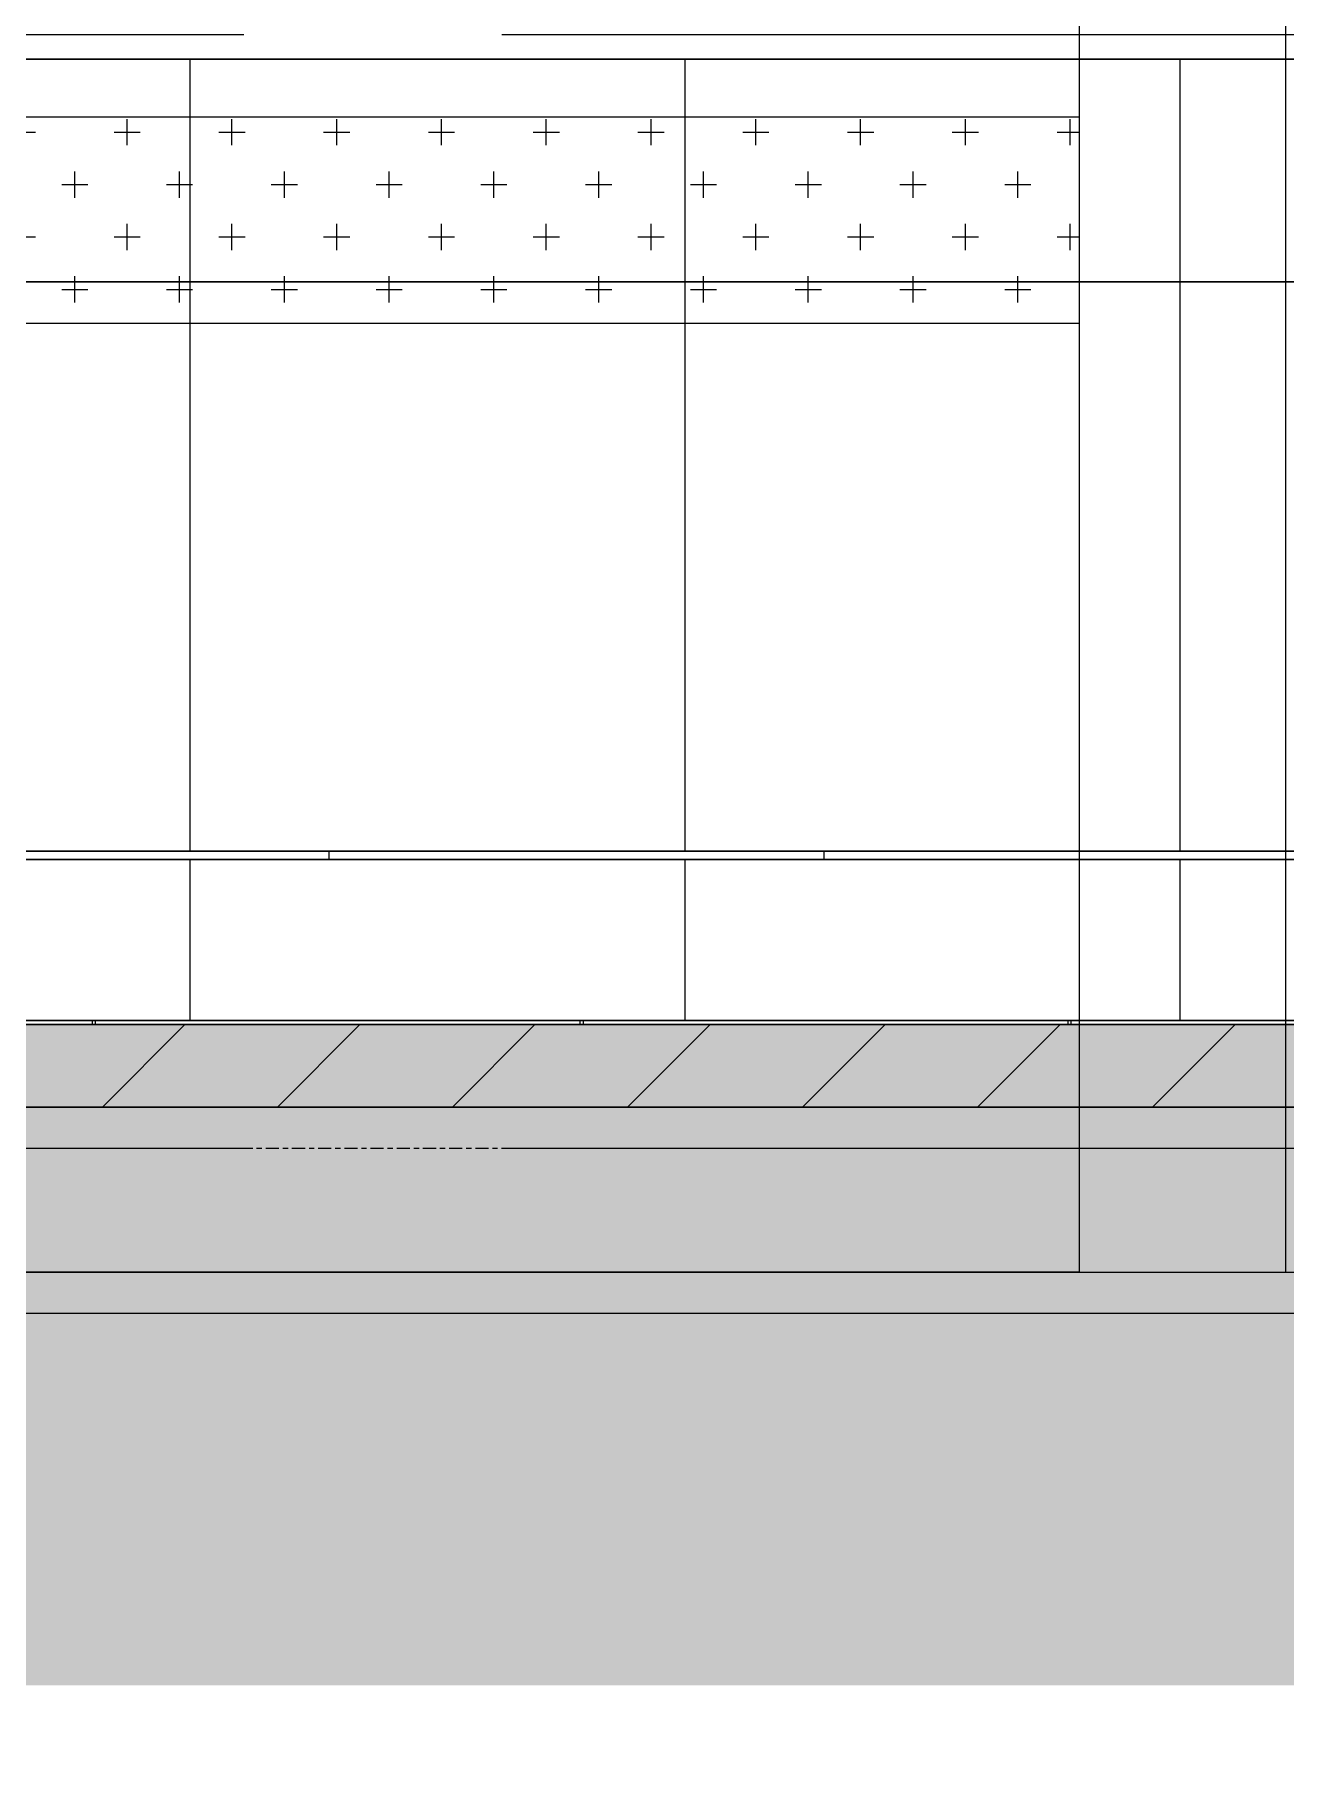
# Model space of a CAD drawing. Header units: millimetres. Extents: x 2519235 to 7246330, y 25937 to 201821.
# Drawn here: x 3127293 to 3128809, y 100200 to 102290 of the extents above; entities that cross this region are included whole.
import ezdxf
from ezdxf.xclip import XClip

# ---------------------------------------------------------------- set-up
doc = ezdxf.new("R2010")
doc.units = ezdxf.units.MM
doc.header["$XCLIPFRAME"] = 0
doc.set_wipeout_variables(frame=1)
doc.linetypes.add('Centre', pattern=[31.75, 6.35, -4.7625, 15.875, -4.7625])
doc.linetypes.add('TA_GL_005.00000', pattern=[13.75, 5, -1.25, 1.25, -1.25, 5])
for name, color, linetype in [('000 - 0_HIDE_OBJ_FRAMING_DEF_SUB_1', 7, 'Continuous'), ('000 - 0_SYM_DWG_GRIDLINE_MAIN_COLOR_251', 7, 'Continuous'), ('000 - CONCRETE_COL_CUT_COLOR_1', 7, 'Continuous'), ('000 - CONCRETE_COL_HATCH_', 7, 'Continuous'), ('000 - CONCRETE_COL_WIPEOUT_', 7, 'Continuous'), ('000 - CONCRETE_WALL_CUT_COLOR_3', 7, 'Continuous'), ('000 - CONCRETE_WALL_CUT_COLOR_5', 7, 'Continuous'), ('_งานโครงสร้าง', 7, 'Continuous')]:
    doc.layers.add(name, color=color, linetype=linetype)
doc.styles.add('TA', font='', dxfattribs={"height": 4.5})
doc.styles.get('TA').set_extended_font_data('Cordia New')
pattern_1 = [(90, (-20118.65, -4000), (-600, 4e-14), [])]

# ---------------------------------------------------------------- blocks, each defined once
blk = doc.blocks.new('DPA_Drainage Gutter_Landscape PP17_REV B - DPA_Drainage Gutter_Landscape PP17_REV B-36085403-ENTRANCE 1 - ELEVATION 4')
at = {"layer": '000 - 0_HIDE_OBJ_FRAMING_DEF_SUB_1', "color": 7}
for p, q in [((-3016360, 101095), (-3016955, 101095)), ((-3016955, 101095), (-3016360, 101095)), ((-3016432, 101095), (-3016402, 101095)), ((-3016402, 101095), (-3016432, 101095)), ((-3016402, 101095), (-3016432, 101095)), ((-3016402, 101095), (-3016432, 101095)), ((-3016367, 101095), (-3016395, 101095)), ((-3016395, 101095), (-3016367, 101095)), ((-3016367, 101095), (-3016395, 101095)), ((-3016395, 101095), (-3016367, 101095)), ((-3015768.8, 101095), (-3016363.8, 101095)), ((-3016363.8, 101095), (-3015768.8, 101095)), ((-3016363.8, 101090), (-3016363.8, 101095)), ((-3016360, 101090), (-3016360, 101095)), ((-3016356.8, 101095), (-3016328.8, 101095)), ((-3016328.8, 101095), (-3016356.8, 101095)), ((-3016328.8, 101095), (-3016356.8, 101095)), ((-3016356.8, 101095), (-3016328.8, 101095)), ((-3016321.8, 101095), (-3016291.8, 101095)), ((-3016291.8, 101095), (-3016321.8, 101095)), ((-3016291.8, 101095), (-3016321.8, 101095)), ((-3016321.8, 101095), (-3016291.8, 101095)), ((-3016254.8, 101095), (-3016284.8, 101095)), ((-3016284.8, 101095), (-3016254.8, 101095)), ((-3016284.8, 101095), (-3016254.8, 101095)), ((-3016254.8, 101095), (-3016284.8, 101095)), ((-3016247.8, 101095), (-3016217.8, 101095)), ((-3016217.8, 101095), (-3016247.8, 101095)), ((-3016217.8, 101095), (-3016247.8, 101095)), ((-3016247.8, 101095), (-3016217.8, 101095)), ((-3016180.8, 101095), (-3016210.8, 101095)), ((-3016210.8, 101095), (-3016180.8, 101095)), ((-3016210.8, 101095), (-3016180.8, 101095)), ((-3016180.8, 101095), (-3016210.8, 101095)), ((-3016173.8, 101095), (-3016143.8, 101095)), ((-3016143.8, 101095), (-3016173.8, 101095)), ((-3016143.8, 101095), (-3016173.8, 101095)), ((-3016173.8, 101095), (-3016143.8, 101095)), ((-3016106.8, 101095), (-3016136.8, 101095)), ((-3016136.8, 101095), (-3016106.8, 101095)), ((-3016136.8, 101095), (-3016106.8, 101095)), ((-3016106.8, 101095), (-3016136.8, 101095)), ((-3016099.8, 101095), (-3016069.8, 101095)), ((-3016069.8, 101095), (-3016099.8, 101095)), ((-3016069.8, 101095), (-3016099.8, 101095)), ((-3016099.8, 101095), (-3016069.8, 101095)), ((-3016062.8, 101095), (-3016032.8, 101095)), ((-3016032.8, 101095), (-3016062.8, 101095)), ((-3016032.8, 101095), (-3016062.8, 101095)), ((-3016062.8, 101095), (-3016032.8, 101095)), ((-3015995.8, 101095), (-3016025.8, 101095)), ((-3016025.8, 101095), (-3015995.8, 101095)), ((-3016025.8, 101095), (-3015995.8, 101095)), ((-3015995.8, 101095), (-3016025.8, 101095)), ((-3015988.8, 101095), (-3015958.8, 101095)), ((-3015958.8, 101095), (-3015988.8, 101095)), ((-3015958.8, 101095), (-3015988.8, 101095)), ((-3015988.8, 101095), (-3015958.8, 101095)), ((-3015921.8, 101095), (-3015951.8, 101095)), ((-3015951.8, 101095), (-3015921.8, 101095)), ((-3015951.8, 101095), (-3015921.8, 101095)), ((-3015921.8, 101095), (-3015951.8, 101095)), ((-3015914.8, 101095), (-3015884.8, 101095)), ((-3015884.8, 101095), (-3015914.8, 101095)), ((-3015884.8, 101095), (-3015914.8, 101095)), ((-3015914.8, 101095), (-3015884.8, 101095)), ((-3015847.8, 101095), (-3015877.8, 101095)), ((-3015877.8, 101095), (-3015847.8, 101095)), ((-3015877.8, 101095), (-3015847.8, 101095)), ((-3015847.8, 101095), (-3015877.8, 101095)), ((-3015840.8, 101095), (-3015810.8, 101095)), ((-3015810.8, 101095), (-3015840.8, 101095)), ((-3015810.8, 101095), (-3015840.8, 101095)), ((-3015840.8, 101095), (-3015810.8, 101095)), ((-3015775.8, 101095), (-3015803.8, 101095)), ((-3015803.8, 101095), (-3015775.8, 101095)), ((-3015775.8, 101095), (-3015803.8, 101095)), ((-3015803.8, 101095), (-3015775.8, 101095)), ((-3015177.6, 101095), (-3015772.6, 101095)), ((-3015772.6, 101095), (-3015177.6, 101095)), ((-3015772.6, 101090), (-3015772.6, 101095)), ((-3015768.8, 101090), (-3015768.8, 101095)), ((-3015765.6, 101095), (-3015737.6, 101095)), ((-3015737.6, 101095), (-3015765.6, 101095)), ((-3015737.6, 101095), (-3015765.6, 101095)), ((-3015765.6, 101095), (-3015737.6, 101095)), ((-3015730.6, 101095), (-3015700.6, 101095)), ((-3015700.6, 101095), (-3015730.6, 101095)), ((-3015700.6, 101095), (-3015730.6, 101095)), ((-3015730.6, 101095), (-3015700.6, 101095)), ((-3015663.6, 101095), (-3015693.6, 101095)), ((-3015693.6, 101095), (-3015663.6, 101095)), ((-3015693.6, 101095), (-3015663.6, 101095)), ((-3015663.6, 101095), (-3015693.6, 101095)), ((-3015656.6, 101095), (-3015626.6, 101095)), ((-3015626.6, 101095), (-3015656.6, 101095)), ((-3015626.6, 101095), (-3015656.6, 101095)), ((-3015656.6, 101095), (-3015626.6, 101095)), ((-3015589.6, 101095), (-3015619.6, 101095)), ((-3015619.6, 101095), (-3015589.6, 101095)), ((-3015619.6, 101095), (-3015589.6, 101095)), ((-3015589.6, 101095), (-3015619.6, 101095)), ((-3015582.6, 101095), (-3015552.6, 101095)), ((-3015552.6, 101095), (-3015582.6, 101095)), ((-3015552.6, 101095), (-3015582.6, 101095)), ((-3015582.6, 101095), (-3015552.6, 101095)), ((-3015515.6, 101095), (-3015545.6, 101095)), ((-3015545.6, 101095), (-3015515.6, 101095)), ((-3015545.6, 101095), (-3015515.6, 101095)), ((-3015515.6, 101095), (-3015545.6, 101095)), ((-3015508.6, 101095), (-3015478.6, 101095)), ((-3015478.6, 101095), (-3015508.6, 101095)), ((-3015478.6, 101095), (-3015508.6, 101095)), ((-3015508.6, 101095), (-3015478.6, 101095)), ((-3015471.6, 101095), (-3015441.6, 101095)), ((-3015441.6, 101095), (-3015471.6, 101095)), ((-3015441.6, 101095), (-3015471.6, 101095)), ((-3015471.6, 101095), (-3015441.6, 101095)), ((-3015404.6, 101095), (-3015434.6, 101095)), ((-3015434.6, 101095), (-3015404.6, 101095)), ((-3015434.6, 101095), (-3015404.6, 101095)), ((-3015404.6, 101095), (-3015434.6, 101095)), ((-3015397.6, 101095), (-3015368.2, 101095)), ((-3015368.2, 101095), (-3015397.6, 101095)), ((-3015368.2, 101095), (-3015397.6, 101095)), ((-3015397.6, 101095), (-3015368.2, 101095)), ((-3015330.6, 101095), (-3015360.6, 101095)), ((-3015360.6, 101095), (-3015330.6, 101095)), ((-3015360.6, 101095), (-3015330.6, 101095)), ((-3015330.6, 101095), (-3015360.6, 101095)), ((-3015323.6, 101095), (-3015293.6, 101095)), ((-3015293.6, 101095), (-3015323.6, 101095)), ((-3015293.6, 101095), (-3015323.6, 101095)), ((-3015323.6, 101095), (-3015293.6, 101095)), ((-3015256.6, 101095), (-3015286.6, 101095)), ((-3015286.6, 101095), (-3015256.6, 101095)), ((-3015286.6, 101095), (-3015256.6, 101095)), ((-3015256.6, 101095), (-3015286.6, 101095)), ((-3015249.6, 101095), (-3015219.6, 101095)), ((-3015219.6, 101095), (-3015249.6, 101095)), ((-3015219.6, 101095), (-3015249.6, 101095)), ((-3015249.6, 101095), (-3015219.6, 101095)), ((-3015184.6, 101095), (-3015212.6, 101095)), ((-3015212.6, 101095), (-3015184.6, 101095)), ((-3015184.6, 101095), (-3015212.6, 101095)), ((-3015212.6, 101095), (-3015184.6, 101095)), ((-3014586.4, 101095), (-3015181.4, 101095)), ((-3015181.4, 101095), (-3014586.4, 101095)), ((-3015181.4, 101090), (-3015181.4, 101095)), ((-3015177.6, 101090), (-3015177.6, 101095)), ((-3015174.4, 101095), (-3015146.4, 101095)), ((-3015146.4, 101095), (-3015174.4, 101095)), ((-3015146.4, 101095), (-3015174.4, 101095)), ((-3015174.4, 101095), (-3015146.4, 101095)), ((-3015139.4, 101095), (-3015109.4, 101095)), ((-3015109.4, 101095), (-3015139.4, 101095)), ((-3015109.4, 101095), (-3015139.4, 101095)), ((-3015139.4, 101095), (-3015109.4, 101095)), ((-3015072.4, 101095), (-3015102.4, 101095)), ((-3015102.4, 101095), (-3015072.4, 101095)), ((-3015102.4, 101095), (-3015072.4, 101095)), ((-3015072.4, 101095), (-3015102.4, 101095)), ((-3015065.4, 101095), (-3015035.4, 101095)), ((-3015035.4, 101095), (-3015065.4, 101095)), ((-3015035.4, 101095), (-3015065.4, 101095)), ((-3015065.4, 101095), (-3015035.4, 101095)), ((-3014998.4, 101095), (-3015028.4, 101095)), ((-3015028.4, 101095), (-3014998.4, 101095)), ((-3015028.4, 101095), (-3014998.4, 101095)), ((-3014998.4, 101095), (-3015028.4, 101095)), ((-3014991.4, 101095), (-3014961.4, 101095)), ((-3014961.4, 101095), (-3014991.4, 101095)), ((-3014961.4, 101095), (-3014991.4, 101095)), ((-3014991.4, 101095), (-3014961.4, 101095)), ((-3014924.4, 101095), (-3014954.4, 101095)), ((-3014954.4, 101095), (-3014924.4, 101095)), ((-3014954.4, 101095), (-3014924.4, 101095)), ((-3014924.4, 101095), (-3014954.4, 101095))]:
    blk.add_line(p, q, dxfattribs=at)
blk = doc.blocks.new('A$C9a10139f')
at = {"layer": '000 - 0_HIDE_OBJ_FRAMING_DEF_SUB_1', "lineweight": 9}
h = blk.add_hatch(dxfattribs=at)
h.set_pattern_fill('FP_16', style=0, pattern_type=2)
h.set_pattern_definition(pattern_1)
h.paths.add_polyline_path([(-41750, -1510), (-20545, -1510), (-20545, -1240), (-41750, -1240), (-41750, -1475)])
h = blk.add_hatch(dxfattribs=at)
h.set_pattern_fill('FP_16', style=0, pattern_type=2)
h.set_pattern_definition(pattern_1)
h.paths.add_polyline_path([(-20600, -2410), (-20600, -2210), (-41644.6, -2210), (-41644.6, -2405), (-21099.6, -2405.3), (-21099.6, -2410), (-20692.4, -2410)])
h.paths.add_polyline_path([(-38726.5, -2200), (-20600, -2200), (-20600, -1510), (-41644.6, -1510), (-41644.6, -2200), (-38826.2, -2200)])
at = {"layer": '000 - 0_HIDE_OBJ_FRAMING_DEF_SUB_1', "lineweight": 25}
h = blk.add_hatch(dxfattribs=at)
h.set_pattern_fill('FP_31', style=0, pattern_type=2)
h.set_pattern_definition([(50, (2976342.74, -103500), (364.36793, -31.878294), [38.1, -419.1]), (355, (2976342.74, -103500), (-70.48585, 382.113303), [30.48, -335.28]), (100.451, (2976373.1, -103502.66), (293.885003, 350.233376), [32.38, -356.18]), (46.184, (2976342.74, -103398.4), (542.15848, -84.08583), [57.15, -628.65]), (96.636, (2976387.9, -103405.4), (474.8049, 494.85542), [48.57, -534.27]), (351.184, (2976342.74, -103398.4), (474.8102, 494.85008), [45.72, -502.92]), (21, (2976393.54, -103423.8), (303.228468, -204.530462), [38.1, -419.1]), (326, (2976393.54, -103423.8), (123.60389, 368.376044), [30.48, -335.28]), (71.451, (2976418.8, -103440.84), (426.834125, 163.842736), [32.38, -356.18]), (37.5, (2976342.74, -103500), (6.1766457, 169.1101516), [16.764, -314.452, 16.764, -323.596, -336.55]), (37.5, (2976342.74, -103500), (6.1766457, 169.1101516), [-671.576, 16.764, -319.786]), (7.5, (2976342.74, -103500), (133.638876, 200.361494), [16.764, -177.292, 16.764, -306.832, -128.27]), (7.5, (2976342.74, -103500), (133.638876, 200.361494), [-517.652, 16.764, -111.506]), (327.5, (2976229.46, -103500), (271.181819, -11.4583626), [16.764, -110.236, 16.764, -379.476, -525.78]), (327.5, (2976229.46, -103500), (271.181819, -11.4583626), [-523.24, 16.764, -509.016]), (317.5, (2976178.66, -103500), (296.25851, 50.852847), [16.764, -148.336, 16.764, -246.38, -373.38]), (317.5, (2976178.66, -103500), (296.25851, 50.852847), [-428.244, 16.764, -356.616])])
h.paths.add_polyline_path([(-48851.7, -3211.1), (-48551.7, -3211.1), (-48551.7, -2760), (-4210.3, -2760), (-4210.3, -3211.1), (-3910.3, -3210), (-3910.3, -2760), (1028.2, -2760), (1028.2, -2510), (-3910.3, -2510), (-3910.3, -2010), (-4210.3, -2010), (-4210.3, -2510), (-48551.7, -2510), (-48551.7, -2110), (-48851.7, -2110), (-48851.7, -2510), (-49985.4, -2510), (-49985.4, -2760), (-48851.7, -2760), (-48851.7, -3160)])
at = {"layer": '000 - 0_HIDE_OBJ_FRAMING_DEF_SUB_1', "lineweight": 9}
h = blk.add_hatch(dxfattribs=at)
h.set_pattern_fill('FP_17', style=0, pattern_type=2)
h.set_pattern_definition([(90, (-20550, -2560), (-600, 4e-14), [])])
h.paths.add_polyline_path([(-20600, -2210), (-20600, -2200), (-41644.6, -2200), (-41644.6, -2210), (-20692.4, -2210)])
h = blk.add_hatch(dxfattribs=at)
h.set_pattern_fill('FP_30', style=0, pattern_type=2)
h.set_pattern_definition([(45, (2976342.74, -103500), (-106.066017, 106.066017), [])])
h.paths.add_polyline_path([(300, -2510), (1028.2, -2510), (1028.2, -2410), (-3910.3, -2410), (-3910.3, -2510), (-2160.2, -2510)])
h.paths.add_polyline_path([(-49188.3, -2510), (-48901.7, -2510), (-48902.1, -2410), (-49985.4, -2410), (-49985.4, -2510)])
h.paths.add_polyline_path([(-48551.7, -2510), (-4210.3, -2510), (-4210.3, -2410), (-48551.7, -2410)])
h = blk.add_hatch(dxfattribs=at)
h.set_pattern_fill('FP_29', style=0, pattern_type=2)
h.set_pattern_definition([(45, (2976342.74, -103500), (0, 449.012806), [317.5, -317.5]), (45, (2976258.56, -103415.8), (0, 449.012806), [317.5, -317.5]), (45, (2976174.37, -103331.62), (0, 449.012806), [317.5, -317.5]), (135, (2976174.37, -103275.5), (-449.012806, 3e-14), [317.5, -317.5]), (135, (2976258.56, -103191.3), (-449.012806, 3e-14), [317.5, -317.5]), (135, (2976342.74, -103107.1), (-449.012806, 3e-14), [317.5, -317.5])])
h.paths.add_polyline_path([(-24777.5, -3211.1), (-4210.3, -3210), (-4210.3, -2760), (-48551.7, -2760), (-48551.7, -3211.1), (-24877.1, -3211.1)])
h.paths.add_polyline_path([(-49667.2, -3211.1), (-48851.7, -3211.1), (-48851.7, -2760), (-49985.4, -2760), (-49985.4, -3211.1)])
h.paths.add_polyline_path([(300, -3211.1), (1028.2, -3210), (1028.2, -2760), (-3910.3, -2760), (-3910.3, -3211.1), (120.4, -3211.1)])
at = {"layer": '000 - 0_HIDE_OBJ_FRAMING_DEF_SUB_1', "color": 7}
for p, q in [((-41750, -1240), (-24000, -1240)), ((-24000, -1240), (-41750, -1240)), ((-20545, -1240), (-41750, -1240)), ((-20600, -1240), (-41700, -1240)), ((-24000, -1240), (-41700, -1240)), ((-41750, -1510), (-20545, -1510)), ((-20600, -1510), (-41644.6, -1510)), ((-41644.6, -2200), (-20600, -2200)), ((-20600, -2200), (-41644.6, -2200)), ((-20600, -2210), (-41644.6, -2210)), ((-41644.6, -2210), (-20600, -2210)), ((-4210.3, -2410), (-48551.7, -2410)), ((-48551.7, -2410), (-4210.3, -2410)), ((-4210.3, -2410), (-48551.7, -2410)), ((-4210.3, -2410), (-48551.7, -2410)), ((-4210.3, -2410), (-48551.7, -2410)), ((-47834.8, -2410), (-20500, -2410)), ((-21097.1, -2410), (-41797.1, -2410)), ((-48551.7, -2510), (-4210.3, -2510)), ((-4210.3, -2510), (-48551.7, -2510)), ((-48551.7, -2760), (-4210.3, -2760))]:
    blk.add_line(p, q, dxfattribs=at)
at = {"layer": '000 - 0_HIDE_OBJ_FRAMING_DEF_SUB_1', "color": 7, "lineweight": 9}
for p, q in [((-41750, -1240), (-24000, -1240)), ((-41700, -1240), (-20600, -1240)), ((-41700, -1240), (-20545, -1240)), ((-20595, -1510), (-41700, -1510)), ((-41644.6, -1510), (-20600, -1510)), ((-41750, -2200), (-20545, -2200)), ((-20545, -2200), (-41750, -2200)), ((-20545, -2210), (-41750, -2210)), ((-20545, -2210), (-41750, -2210))]:
    blk.add_line(p, q, dxfattribs=at)
at = {"layer": '000 - 0_HIDE_OBJ_FRAMING_DEF_SUB_1', "color": 7, "linetype": 'Centre'}
blk.add_line((-50624.2, -2560), (2315.7, -2560), dxfattribs=at)
at = {"layer": '000 - 0_HIDE_OBJ_FRAMING_DEF_SUB_1', "color": 7}
blk.add_blockref('DPA_Drainage Gutter_Landscape PP17_REV B - DPA_Drainage Gutter_Landscape PP17_REV B-36085403-ENTRANCE 1 - ELEVATION 4', (2976342.7, -103500), dxfattribs=at)
blk = doc.blocks.new('*U996')
at = {"layer": '000 - 0_SYM_DWG_GRIDLINE_MAIN_COLOR_251', "color": 7, "linetype": 'ByBlock', "ltscale": 5}
blk.add_line((20, 0), (-878, 0), dxfattribs=at)
at = {"color": 7, "style": 'TA', "flags": 1}
blk.add_attdef('LOCATION', (6, -6), '', height=4.5, rotation=270, dxfattribs=at)
blk = doc.blocks.new('W-1-PP17-ENT1_REV02_20260415-163734_PP17_ENT1_ELE3_DIMS')
at = {"layer": '000 - 0_SYM_DWG_GRIDLINE_MAIN_COLOR_251', "color": 7, "linetype": 'TA_GL_005.00000', "xscale": 50, "yscale": 50, "zscale": 50, "rotation": 180}
for p in [(-18300, 102290), (-18300, 100940)]:
    blk.add_blockref('*U996', p, dxfattribs=at)
blk = doc.blocks.new('W-1-PP17-ENT1_REV02_20260415-163809_PP17_ENT1_SE_ELE3')
h = blk.add_hatch()
h.set_pattern_fill('CROSS', scale=10)
h.set_pattern_definition([(7e-15, (-3063289, -6e-09), (63.5, 63.5), [31.75, -95.25]), (90, (-3063273.125, -15.875), (-63.5, 63.5), [31.75, -95.25])])
h.paths.add_polyline_path([(-17000.2, 102190), (-14225.2, 102190), (-14225.2, 101940), (-17000.2, 101940)])
at = {"layer": '_งานโครงสร้าง', "color": 7, "extrusion": (-1.22465e-16, 1, 0)}
for p, q in [((-14225.2, 110840), (-14225.2, 100790)), ((-13975.2, 110840), (-13975.2, 100790))]:
    blk.add_line(p, q, dxfattribs=at)
at = {"layer": '_งานโครงสร้าง', "color": 7}
blk.add_line((-17000.2, 102190), (-14225.2, 102190), dxfattribs=at)
blk.add_lwpolyline([(-17000.2, 101940), (-14225.2, 101940), (-14225.2, 100790), (-17000.2, 100790)], close=True, dxfattribs=at)
at = {"layer": 'Defpoints', "color": 7}
blk.add_lwpolyline([(-21407.2, 100790), (23378.9, 100790), (23378.9, 98830), (-21407.2, 98830)], close=True, dxfattribs=at)
blk = doc.blocks.new('*U1675')
at = {"layer": '000 - CONCRETE_COL_HATCH_'}
h = blk.add_hatch(dxfattribs=at)
h.set_pattern_fill('AR-CONC', scale=0.04)
h.set_pattern_definition([(50, (511441.48, -852859.976), (7.28738676, -0.63756342), [0.762, -8.382]), (355, (511441.48, -852859.976), (-1.409736857, 7.64227381), [0.6096, -6.705623367]), (100.4514447, (511442.087, -852860.029), (5.877649884, 7.004710076), [0.64760035, -7.123609784]), (46.1842, (511441.48, -852857.944), (10.843161636, -1.68169312), [1.143, -12.573]), (96.6355576, (511442.383, -852858.084), (9.49616536, 9.89704498), [0.97140093, -10.68542433]), (351.1841512, (511441.48, -852857.944), (9.49616536, 9.89704498), [0.91439868, -10.05838928]), (21, (511442.496, -852858.452), (6.06457565, -4.090607927), [0.762, -8.382]), (326, (511442.496, -852858.452), (2.472081134, 7.367518645), [0.6096, -6.7056]), (71.451445, (511443.001, -852858.793), (8.53665677, 3.276910755), [0.64760035, -7.123597504]), (37.5, (511441.4798, -852859.9761), (0.12354413, 3.382201555), [0, -6.62432, 0, -6.8072, 0, -6.731]), (7.5, (511441.4798, -852859.976), (2.6727865, 4.007222993), [0, -3.88112, 0, -6.47192, 0, -2.5654]), (327.5, (511439.214, -852859.976), (5.423623807, -0.22914976), [0, -2.54, 0, -7.9248, 0, -10.5156]), (317.5, (511438.198, -852859.976), (5.925167255, 1.017059641), [0, -3.302, 0, -5.26288, 0, -7.4676])])
h.paths.add_polyline_path([(0, 0), (0, -250), (1133.7, -250), (1133.7, -650), (1133.7, -701.1), (1433.7, -701.1), (1433.7, -250), (45775.1, -250), (45775.1, -701.1), (46075.1, -700), (46075.1, -250), (51013.6, -250), (51013.6, 0), (46075.1, 0), (46075.1, 500), (45775.1, 500), (45775.1, 0), (1433.7, 0), (1433.7, 400), (1133.7, 400), (1133.7, 0)])
at = {"layer": '000 - CONCRETE_COL_CUT_COLOR_1', "color": 7, "lineweight": -2}
for points in [[(1433.7, -250), (45775.1, -250)], [(45775.1, 0), (1433.7, 0)]]:
    blk.add_lwpolyline(points, dxfattribs=at)
blk = doc.blocks.new('*U989')
at = {"layer": '000 - CONCRETE_COL_HATCH_'}
h = blk.add_hatch(dxfattribs=at)
h.set_pattern_fill('EARTH', scale=0.5, angle=45)
h.set_pattern_definition([(45, (88682.6727, -828958.519), (0, 4.49012806), [3.175, -3.175]), (45, (88681.8308, -828957.677), (0, 4.49012806), [3.175, -3.175]), (45, (88680.989, -828956.835), (0, 4.49012806), [3.175, -3.175]), (135, (88680.989, -828956.2738), (-4.49012806, 0), [3.175, -3.175]), (135, (88681.8308, -828955.432), (-4.49012806, 0), [3.175, -3.175]), (135, (88682.6727, -828954.59), (-4.49012806, 0), [3.175, -3.175])])
h.paths.add_polyline_path([(0, 0), (44341.3, 0), (44341.3, 451.1), (0, 451.1)])
blk = doc.blocks.new('*U994')
at = {"layer": '000 - CONCRETE_COL_HATCH_'}
h = blk.add_hatch(dxfattribs=at)
h.set_pattern_fill('ANSI31', scale=0.25)
h.set_pattern_definition([(45, (88682.6727, -845106.8257), (-0.5612660076, 0.5612660076), [])])
h.paths.add_polyline_path([(0, 0), (44341.3, 0), (44341.3, 100), (0, 100)])
at = {"layer": '000 - CONCRETE_COL_CUT_COLOR_1', "color": 7}
for points in [[(0, 0), (44341.3, 0)], [(44341.3, 100), (0, 100)]]:
    blk.add_lwpolyline(points, dxfattribs=at)
blk = doc.blocks.new('A$Ca70fc861')
at = {"color": 7}
blk.add_blockref('*U989', (300, -1101.1), dxfattribs=at)
at = {"layer": '000 - CONCRETE_WALL_CUT_COLOR_3', "color": 7}
blk.add_blockref('*U994', (300, -400), dxfattribs=at)
at = {"layer": '000 - CONCRETE_WALL_CUT_COLOR_5', "color": 7}
blk.add_blockref('*U1675', (-1133.7, -400), dxfattribs=at)

msp = doc.modelspace()

# ---------------------------------------------------------------- block references
at = {"color": 7}
ref = msp.add_blockref('W-1-PP17-ENT1_REV02_20260415-163734_PP17_ENT1_ELE3_DIMS', (3142784.512, 0), dxfattribs=at)
XClip(ref).set_block_clipping_path([(-30746.20774421, 96626.6495575322), (8009.3387503899, 118826.648907504)])
ref = msp.add_blockref('A$C9a10139f', (3167384.512, 103500), dxfattribs=at)
XClip(ref).set_block_clipping_path([(-44584.6829968677, -6873.3504424678), (-16596.2077442068, 14432.3271690989)])

# ---------------------------------------------------------------- next in the draw order: block references
ref = msp.add_blockref('W-1-PP17-ENT1_REV02_20260415-163809_PP17_ENT1_SE_ELE3', (3142784.512, 0), dxfattribs=at)
XClip(ref).set_block_clipping_path([(-27924.5126162572, 96626.6495575322), (8003.79225579, 118826.648907504)])

# ---------------------------------------------------------------- next in the draw order: block references
ref = msp.add_blockref('A$Ca70fc861', (3118532.839, 101390), dxfattribs=at)
XClip(ref).set_block_clipping_path([(4262.5213767327, -2560.0000000065), (32058.9201209629, 15792.1869267942)])

doc.saveas('drawing.dxf')
